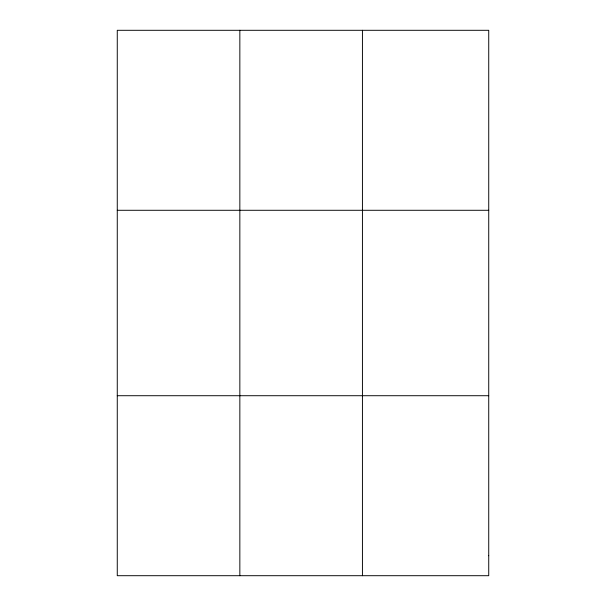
<?xml version="1.0" encoding="UTF-8"?>
<svg xmlns="http://www.w3.org/2000/svg" width="606" height="606" viewBox="0 0 606 606"><rect width="100%" height="100%" fill="white"/><g stroke="black" fill="none" stroke-linecap="round" stroke-linejoin="round"><path stroke-width="0.91" d="M239.847 30.3L239.847 575.7M362.433 30.3L362.433 575.7M117.269 210.282L488.731 210.282M117.269 395.718L488.731 395.718M488.731 555.702L488.731 575.7L117.269 575.7L117.269 30.3L488.731 30.3L488.731 555.702"/></g></svg>
